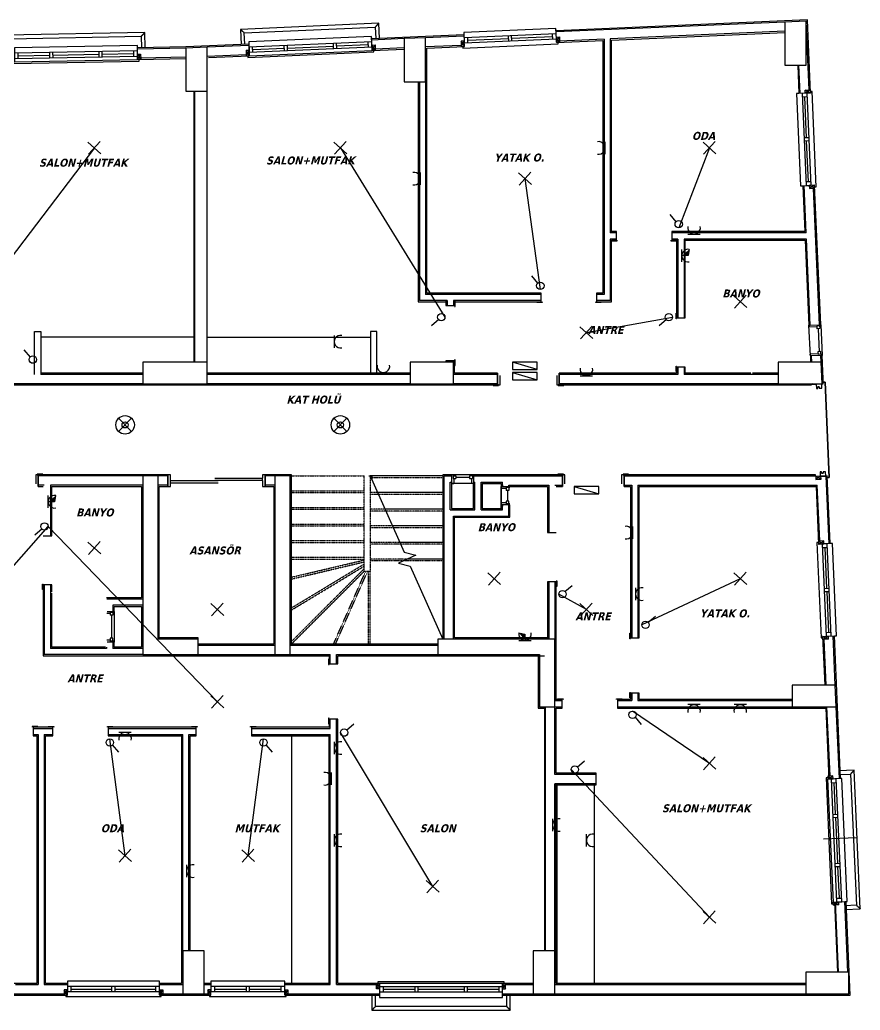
# Model space of a CAD drawing. Header units: centimetres. Extents: x 5945 to 15680, y 3197 to 5258.
# Drawn here: x 10826 to 12193, y 3349 to 4958 of the extents above; entities that cross this region are included whole.
import ezdxf

# ---------------------------------------------------------------- set-up
doc = ezdxf.new("R2010")
doc.units = ezdxf.units.CM
doc.linetypes.add('Verdeckt', pattern=[0.3, 0.2, -0.1])
for name, color, linetype in [('A-AREA-IDEN', 7, 'Continuous'), ('A-DETL-GENF', 7, 'Continuous'), ('A-DOOR', 7, 'Continuous'), ('A-DOOR-FRAM', 7, 'Continuous'), ('A-DOOR-GLAZ', 7, 'Continuous'), ('A-FLOR-HRAL', 7, 'Continuous'), ('A-GLAZ', 7, 'Continuous'), ('A-GLAZ-IDEN', 7, 'Continuous'), ('A-GLAZ-SILL', 7, 'Continuous'), ('A-WALL', 7, 'Continuous'), ('A-WALL-FNSH', 7, 'Continuous'), ('ELK-ACIL', 3, 'Continuous'), ('ELK-ANAHTAR', 5, 'Continuous'), ('ELK-AYDINLATMA', 30, 'Continuous'), ('ELK-LINYE', 3, 'Continuous'), ('ELK-PANO', 8, 'Continuous'), ('ELK-PRIZ', 1, 'Continuous'), ('ELK-PRIZ-ETANJ', 6, 'Continuous'), ('Q-CASE', 7, 'Continuous'), ('S-COLS', 7, 'Continuous'), ('S-STRS', 7, 'Continuous'), ('S-STRS-MBND', 7, 'Verdeckt')]:
    doc.layers.add(name, color=color, linetype=linetype)
doc.styles.add('Tahoma_B_I', font='', dxfattribs={"height": 11})
doc.styles.get('Tahoma_B_I').set_extended_font_data('Tahoma', italic=True, bold=True)

# ---------------------------------------------------------------- blocks, each defined once
blk = doc.blocks.new('STB Stütze - rechteckig - 35-70-V1-1_BODRUM KAT')
at = {"layer": 'S-COLS'}
blk.add_line((17.5, -35), (17.5, 35), dxfattribs=at)
blk = doc.blocks.new('M_Fixed - 60_60-2085198-1_BODRUM KAT')
at = {"layer": 'A-GLAZ'}
for p, q in [((-25, 8.3), (-23.1, 8.3)), ((-23.1, 8.3), (-23.1, 2)), ((-23.1, 6.4), (-18.7, 6.4)), ((-23.1, 2), (-18.7, 2)), ((-21.8, 2), (-21.8, -3.16)), ((-18.7, 6.4), (-18.7, 2)), ((-18.7, 4.2), (18.7, 4.2)), ((18.7, 6.4), (18.7, 2)), ((23.1, 6.4), (18.7, 6.4)), ((18.7, 2), (23.1, 2)), ((21.8, 2), (21.8, -3.16)), ((23.1, 8.3), (23.1, 2)), ((24.89, 8.3), (23.1, 8.3))]:
    blk.add_line(p, q, dxfattribs=at)
blk = doc.blocks.new('Tpl Variable Casement1 - _FRANSUZ-2080562-1_BODRUM KAT')
at = {"layer": 'A-GLAZ'}
for p, q in [((-166.1, 34.9), (-166.1, 10.3)), ((59.1, 34.9), (-166.1, 34.9)), ((59.1, 10.3), (59.1, 34.9)), ((-160.1, 10.3), (-160.1, 28.9)), ((-160.1, 28.9), (53.1, 28.9)), ((53.1, 28.9), (53.1, 10.3)), ((-158.5, -8.4), (-153.5, 0.1)), ((-153.5, -8.4), (-158.5, 0.1)), ((-158.5, 0.1), (-158.5, -8.4)), ((-153.5, 0.1), (-158.5, 0.1)), ((-153.5, 14.1), (-153.5, -3)), ((46.5, 14.1), (-153.5, 14.1)), ((46.5, 14.1), (-153.5, 14.1)), ((-153.5, 14.1), (-153.5, -8.7)), ((46.5, 5.3), (-153.5, 5.3)), ((-153.5, 5.3), (-153.5, -3)), ((-153.5, -8.4), (-153.5, 0.1)), ((-147.5, -3), (-147.5, 5.3)), ((-147.5, 1.2), (-96, 1.2)), ((-96, -3), (-96, 5.3)), ((-91, -3), (-91, 5.3)), ((-91, 1.2), (-16, 1.2)), ((-16, -3), (-16, 5.3)), ((-11, -3), (-11, 5.3)), ((-11, 1.2), (40.5, 1.2)), ((40.5, -3), (40.5, 5.3)), ((46.5, -3), (46.5, 14.1)), ((46.5, -8.7), (46.5, 14.1)), ((46.5, -3), (46.5, 5.3)), ((51.5, -8.4), (46.5, 0.1)), ((46.5, -8.4), (51.5, 0.1)), ((46.5, -8.4), (46.5, 0.1)), ((46.5, 0.1), (51.5, 0.1)), ((51.5, 0.1), (51.5, -8.4)), ((-158.5, -8.4), (-153.5, -8.4)), ((-156, -8.7), (-156, -11.2)), ((-156, -11.2), (49, -11.2)), ((-153.5, -3), (46.5, -3)), ((-153.5, -3), (46.5, -3)), ((-153.5, -8.7), (46.5, -8.7)), ((51.5, -8.4), (46.5, -8.4)), ((49, -11.2), (49, -8.7))]:
    blk.add_line(p, q, dxfattribs=at)
for points in [[(-160.1, 28.9), (-160.1, 28.9), (-160.1, 29), (-160.3, 29.1), (-160.5, 29.3), (-160.6, 29.5), (-160.8, 29.7), (-161, 29.8), (-161.2, 30.1), (-161.5, 30.4), (-161.7, 30.6), (-161.9, 30.8), (-162.1, 30.9), (-162.3, 31.1), (-162.5, 31.3), (-162.7, 31.5), (-162.9, 31.7), (-163.1, 31.9), (-163.3, 32.1), (-163.5, 32.3), (-163.7, 32.5), (-163.8, 32.7), (-164, 32.9), (-164.2, 33.1), (-164.4, 33.2), (-164.6, 33.4), (-164.7, 33.6), (-164.9, 33.8), (-165.1, 34), (-165.3, 34.2), (-165.5, 34.3), (-165.7, 34.5), (-165.8, 34.7), (-166, 34.9), (-166.1, 34.9), (-166.1, 34.9)], [(53.1, 28.9), (53.1, 28.9), (53.1, 29), (53.3, 29.1), (53.5, 29.3), (53.6, 29.5), (53.8, 29.7), (54, 29.8), (54.2, 30.1), (54.5, 30.4), (54.7, 30.6), (54.9, 30.8), (55.1, 30.9), (55.3, 31.1), (55.5, 31.3), (55.7, 31.5), (55.9, 31.7), (56.1, 31.9), (56.3, 32.1), (56.5, 32.3), (56.7, 32.5), (56.8, 32.7), (57, 32.9), (57.2, 33.1), (57.4, 33.2), (57.6, 33.4), (57.7, 33.6), (57.9, 33.8), (58.1, 34), (58.3, 34.2), (58.5, 34.3), (58.7, 34.5), (58.8, 34.7), (59, 34.9), (59.1, 34.9), (59.1, 34.9)]]:
    blk.add_open_spline(points, degree=3, knots=[0, 0, 0, 0, 0.083333, 0.125, 0.166667, 0.208333, 0.229167, 0.25, 0.291667, 0.333333, 0.354167, 0.375, 0.395833, 0.416667, 0.4375, 0.458333, 0.479167, 0.5, 0.520833, 0.541667, 0.5625, 0.583333, 0.604167, 0.625, 0.645833, 0.666667, 0.6875, 0.708333, 0.75, 0.770833, 0.791667, 0.833333, 0.875, 0.916667, 1, 1, 1, 1], dxfattribs=at)
at = {"layer": 'A-GLAZ-SILL'}
for p, q in [((-153.5, 14.1), (-153.5, 10.5)), ((46.5, 14.1), (-153.5, 14.1)), ((46.5, 10.3), (46.5, 14.1))]:
    blk.add_line(p, q, dxfattribs=at)
blk = doc.blocks.new('Dbl Plain - 150-150 2-1964452-1_BODRUM KAT')
at = {"layer": 'A-GLAZ'}
for p, q in [((-108.5, -8.4), (-103.5, 0.1)), ((-103.5, -8.4), (-108.5, 0.1)), ((-108.5, 0.1), (-108.5, -8.4)), ((-103.5, 0.1), (-108.5, 0.1)), ((-103.5, 14.1), (-103.5, -3)), ((46.5, 14.1), (-103.5, 14.1)), ((46.5, 5.3), (-103.5, 5.3)), ((-103.5, 5.3), (-103.5, -3)), ((-103.5, -8.4), (-103.5, 0.1)), ((-97.5, -3), (-97.5, 5.3)), ((-97.5, 1.2), (-31, 1.2)), ((-31, -3), (-31, 5.3)), ((-26, -3), (-26, 5.3)), ((-26, 1.2), (40.5, 1.2)), ((40.5, -3), (40.5, 5.3)), ((46.5, -3), (46.5, 14.1)), ((46.5, -3), (46.5, 5.3)), ((51.5, -8.4), (46.5, 0.1)), ((46.5, -8.4), (51.5, 0.1)), ((46.5, -8.4), (46.5, 0.1)), ((46.5, 0.1), (51.5, 0.1)), ((51.5, 0.1), (51.5, -8.4)), ((-108.5, -8.4), (-103.5, -8.4)), ((-106, -8.7), (-106, -11.2)), ((-106, -11.2), (49, -11.2)), ((-103.5, -3), (46.5, -3)), ((-103.5, -3), (46.5, -3)), ((51.5, -8.4), (46.5, -8.4)), ((49, -11.2), (49, -8.7))]:
    blk.add_line(p, q, dxfattribs=at)
at = {"layer": 'A-GLAZ-SILL'}
for p, q in [((-103.5, 14.1), (-103.5, 10.5)), ((46.5, 14.1), (-103.5, 14.1)), ((46.5, 10.5), (46.5, 14.1))]:
    blk.add_line(p, q, dxfattribs=at)
blk = doc.blocks.new('M_Counter Top w Sink - 600mm Depth-2113025-1_BODRUM KAT')
at = {"layer": 'Q-CASE'}
for p, q in [((-120, -1.9), (282.2, -1.9)), ((-120, -62.5), (282.2, -62.5))]:
    blk.add_line(p, q, dxfattribs=at)
blk = doc.blocks.new('Dbl Plain - 120-150-2111052-1_BODRUM KAT')
at = {"layer": 'A-GLAZ'}
for p, q in [((-93.5, -8.4), (-88.5, 0.1)), ((-88.5, -8.4), (-93.5, 0.1)), ((-93.5, 0.1), (-93.5, -8.4)), ((-88.5, 0.1), (-93.5, 0.1)), ((-88.5, 14.1), (-88.5, -3)), ((31.5, 14.1), (-88.5, 14.1)), ((31.5, 5.3), (-88.5, 5.3)), ((-88.5, 5.3), (-88.5, -3)), ((-88.5, -8.4), (-88.5, 0.1)), ((-82.5, -3), (-82.5, 5.3)), ((-82.5, 1.2), (-31, 1.2)), ((-31, -3), (-31, 5.3)), ((-26, -3), (-26, 5.3)), ((-26, 1.2), (25.5, 1.2)), ((25.5, -3), (25.5, 5.3)), ((31.5, -3), (31.5, 14.1)), ((31.5, -3), (31.5, 5.3)), ((36.5, -8.4), (31.5, 0.1)), ((31.5, -8.4), (36.5, 0.1)), ((31.5, -8.4), (31.5, 0.1)), ((31.5, 0.1), (36.5, 0.1)), ((36.5, 0.1), (36.5, -8.4)), ((-93.5, -8.4), (-88.5, -8.4)), ((-91, -8.7), (-91, -11.2)), ((-91, -11.2), (34, -11.2)), ((-88.5, -3), (31.5, -3)), ((-88.5, -3), (31.5, -3)), ((36.5, -8.4), (31.5, -8.4)), ((34, -11.2), (34, -8.7))]:
    blk.add_line(p, q, dxfattribs=at)
at = {"layer": 'A-GLAZ-SILL'}
for p, q in [((-88.5, 14.1), (-88.5, 10.5)), ((31.5, 14.1), (-88.5, 14.1)), ((31.5, 10.5), (31.5, 14.1))]:
    blk.add_line(p, q, dxfattribs=at)
blk = doc.blocks.new('M_Counter Top w Sink - 600mm Depth-2113395-1_BODRUM KAT')
at = {"layer": 'Q-CASE'}
for p, q in [((-120, -1.9), (202.2, -1.9)), ((-120, -62.5), (202.2, -62.5))]:
    blk.add_line(p, q, dxfattribs=at)
blk = doc.blocks.new('M_Fixed - 60_60-2089752-1_BODRUM KAT')
at = {"layer": 'A-GLAZ'}
for p, q in [((-25, 10.8), (-23.1, 10.8)), ((-23.1, 10.8), (-23.1, 4.5)), ((-23.1, 8.9), (-18.7, 8.9)), ((-23.1, 4.5), (-18.7, 4.5)), ((-21.8, 4.5), (-21.8, -8.2)), ((-18.7, 8.9), (-18.7, 4.5)), ((-18.7, 6.7), (18.7, 6.7)), ((18.7, 8.9), (18.7, 4.5)), ((23.1, 8.9), (18.7, 8.9)), ((18.7, 4.5), (23.1, 4.5)), ((21.8, 4.5), (21.8, -8.2)), ((23.1, 10.8), (23.1, 4.5)), ((24.9, 10.8), (23.1, 10.8)), ((-25, -8.2), (-21.8, -8.2)), ((25, -8.2), (21.8, -8.2))]:
    blk.add_line(p, q, dxfattribs=at)
blk = doc.blocks.new('CADAI_LIGHT_CEILING')
for p, q in [((-10.5, 9.5), (10.5, -9.5)), ((9.5, 10.5), (-9.5, -10.5))]:
    blk.add_line(p, q)
blk = doc.blocks.new('CADAI_SOCKET')
blk.add_line((-10.4, 10), (-10.4, -10))
blk.add_arc((0.1, 0), 10.2, 78.5923, 281.4077)
blk = doc.blocks.new('CADAI_SWITCH')
blk.add_line((10, 4), (22, 14))
blk.add_circle((6, 0), 6)
blk = doc.blocks.new('CADAI_PANEL')
blk.add_line((0, -20), (12, 20))
blk.add_lwpolyline([(0, -20), (12, -20), (12, 20), (0, 20)], close=True)
blk = doc.blocks.new('CADAI_SOCKET_WET')
for p, q in [((-10.4, 10), (-10.4, -10)), ((0.1, 0), (-10.4, -0.3)), ((2.1, 10), (0.1, 0))]:
    blk.add_line(p, q)
blk.add_arc((0.1, 0), 10.2, 78.5923, 281.4077)
blk.add_solid([(2.1, 10), (-10.1, -0.3), (0.1, 0)])
blk = doc.blocks.new('CADAI_LIGHT_EMERGENCY')
for p, q in [((-10.6, -10.6), (10.6, 10.6)), ((-10.6, 10.6), (10.6, -10.6))]:
    blk.add_line(p, q)
for radius in [15, 5]:
    blk.add_circle((0, 0), radius)

msp = doc.modelspace()

# ---------------------------------------------------------------- linework, layer by layer
at = {"layer": 'A-DETL-GENF'}
for points in [[(12069.8, 4884.1), (12104.8, 4884.1), (12104.8, 4955.7), (12069.8, 4954.1), (12069.8, 4884.1)], [(11451.1, 4857.2), (11486.1, 4857.2), (11486.1, 4928.7), (11451.1, 4927.2), (11451.1, 4857.2)], [(11131.1, 4841.8), (11131.1, 4913.3), (11096.1, 4911.8), (11096.1, 4841.8), (11131.1, 4841.8)], [(11131.1, 4366.6), (11131.1, 4401.6), (11026.1, 4401.6), (11026.1, 4366.6), (11084.8, 4366.6), (11131.1, 4366.6)], [(11461.1, 4366.6), (11531.1, 4366.6), (11531.1, 4401.6), (11461.1, 4401.6), (11461.1, 4366.6)], [(12130.6, 4366.6), (12129.1, 4401.6), (12059.1, 4401.6), (12059.1, 4366.6), (12115.3, 4366.6), (12130.6, 4366.6)], [(11084.8, 3926.6), (11116.1, 3926.6), (11116.1, 3951.6), (11051.1, 3951.6), (11051.1, 4216.6), (11026.1, 4216.6), (11026.1, 3926.6), (11084.8, 3926.6)], [(11241.1, 3926.6), (11266.1, 3926.6), (11266.1, 4216.6), (11241.1, 4216.6), (11241.1, 4042), (11241.1, 3926.6)], [(11671.1, 3841.6), (11696.1, 3841.6), (11696.1, 3951.6), (11506.1, 3951.6), (11506.1, 3926.6), (11671.1, 3926.6), (11671.1, 3849.7), (11671.1, 3841.6)], [(12115.3, 3841.6), (12153.6, 3841.6), (12152.1, 3876.6), (12082.1, 3876.6), (12082.1, 3841.6), (12115.3, 3841.6)], [(11126.1, 3375.3), (11126.1, 3445.3), (11091.1, 3445.3), (11091.1, 3375.3), (11126.1, 3375.3)], [(11696.1, 3375.3), (11696.1, 3445.3), (11661.1, 3445.3), (11661.1, 3375.3), (11664.5, 3375.3), (11696.1, 3375.3)], [(12104, 3375.3), (12174, 3375.3), (12174, 3410.3), (12104, 3410.3), (12104, 3400.8), (12104, 3375.3)]]:
    msp.add_lwpolyline(points, close=True, dxfattribs=at)
at = {"layer": 'A-DOOR'}
for p, q in [((12115.1, 4366.6), (12113.7, 4365.7)), ((12113.7, 4366.6), (12113.7, 4365.7)), ((12113.7, 4365.7), (12122.2, 4366)), ((12121.2, 4366.6), (12122.2, 4366)), ((12122.2, 4366), (12122.2, 4366.6)), ((12132.4, 4369), (12135.4, 4369.1)), ((12135.4, 4369.1), (12132.4, 4369)), ((12135.4, 4369.1), (12142.2, 4214.3)), ((12142.2, 4214.3), (12135.4, 4369.1)), ((12128.8, 4216.2), (12120.3, 4215.8)), ((12120.3, 4215.8), (12129, 4211.2)), ((12120.3, 4215.8), (12120.5, 4210.8)), ((12128.8, 4216.2), (12120.5, 4210.8)), ((12129, 4211.2), (12128.8, 4216.2)), ((12120.5, 4210.8), (12129, 4211.2)), ((12142.2, 4214.3), (12139.2, 4214.1)), ((12139.2, 4214.1), (12142.2, 4214.3))]:
    msp.add_line(p, q, dxfattribs=at)
at = {"layer": 'A-DOOR-FRAM'}
for p, q in [((11788.6, 4599.6), (11788.6, 4598.6)), ((11788.6, 4598.6), (11797.6, 4598.6)), ((11797.6, 4598.6), (11797.6, 4599.6)), ((11884.6, 4599.6), (11884.6, 4598.6)), ((11884.6, 4598.6), (11893.6, 4598.6)), ((11893.6, 4598.6), (11893.6, 4599.6)), ((11534.1, 4501.1), (11533.1, 4501.1)), ((11533.1, 4492.1), (11534.1, 4492.1)), ((11534.1, 4492.1), (11534.1, 4501.1)), ((11666.6, 4498.6), (11666.6, 4499.6)), ((11675.6, 4498.6), (11666.6, 4498.6)), ((11675.6, 4499.6), (11675.6, 4498.6)), ((11762.6, 4498.6), (11762.6, 4499.6)), ((11771.6, 4498.6), (11762.6, 4498.6)), ((11771.6, 4499.6), (11771.6, 4498.6)), ((11893.1, 4481.1), (11894.1, 4481.1)), ((11893.1, 4472.1), (11893.1, 4481.1)), ((11894.1, 4472.1), (11893.1, 4472.1)), ((11534.1, 4405.1), (11533.1, 4405.1)), ((11533.1, 4396.1), (11534.1, 4396.1)), ((11534.1, 4396.1), (11534.1, 4405.1)), ((11893.1, 4395.1), (11894.1, 4395.1)), ((11893.1, 4386.1), (11893.1, 4395.1)), ((11603.1, 4383.6), (11603.1, 4364.6)), ((11607.1, 4364.6), (11607.1, 4379.6)), ((11699.1, 4379.6), (11699.1, 4364.6)), ((11703.1, 4364.6), (11703.1, 4383.6)), ((11894.1, 4386.1), (11893.1, 4386.1)), ((11604.6, 4364.6), (11595.6, 4364.6)), ((11595.6, 4364.6), (11595.6, 4363.6)), ((11595.6, 4363.6), (11604.6, 4363.6)), ((11603.1, 4364.6), (11607.1, 4364.6)), ((11604.6, 4363.6), (11604.6, 4364.6)), ((11699.1, 4364.6), (11703.1, 4364.6)), ((11710.6, 4364.6), (11701.6, 4364.6)), ((11701.6, 4364.6), (11701.6, 4363.6)), ((11701.6, 4363.6), (11710.6, 4363.6)), ((11710.6, 4363.6), (11710.6, 4364.6)), ((12121.1, 4366), (12121.4, 4358.9)), ((12130, 4366.4), (12122.2, 4366)), ((12123.6, 4361.2), (12126, 4361.3)), ((12123.7, 4359), (12123.6, 4361.2)), ((12126, 4361.3), (12126.1, 4359.1)), ((12130.3, 4359.3), (12130, 4366.4)), ((12121.4, 4358.9), (12123.7, 4359)), ((12126.1, 4359.1), (12130.3, 4359.3)), ((10856.1, 4218.6), (10852.1, 4218.6)), ((10852.1, 4218.6), (10852.1, 4203.6)), ((10863.6, 4219.6), (10854.6, 4219.6)), ((10854.6, 4219.6), (10854.6, 4218.6)), ((10854.6, 4218.6), (10863.6, 4218.6)), ((10856.1, 4199.6), (10856.1, 4218.6)), ((10863.6, 4218.6), (10863.6, 4219.6)), ((11071.1, 4218.6), (11067.1, 4218.6)), ((11067.1, 4218.6), (11067.1, 4199.6)), ((11071.1, 4209.1), (11071.1, 4218.6)), ((11221.1, 4218.6), (11221.1, 4213.1)), ((11225.1, 4218.6), (11221.1, 4218.6)), ((11225.1, 4199.6), (11225.1, 4218.6)), ((11710.1, 4219.6), (11701.1, 4219.6)), ((11701.1, 4219.6), (11701.1, 4218.6)), ((11701.1, 4218.6), (11710.1, 4218.6)), ((11708.6, 4218.6), (11708.6, 4199.6)), ((11712.6, 4218.6), (11708.6, 4218.6)), ((11710.1, 4218.6), (11710.1, 4219.6)), ((11712.6, 4203.6), (11712.6, 4218.6)), ((11808.6, 4218.6), (11804.6, 4218.6)), ((11804.6, 4218.6), (11804.6, 4203.6)), ((11816.1, 4219.6), (11807.1, 4219.6)), ((11807.1, 4219.6), (11807.1, 4218.6)), ((11807.1, 4218.6), (11816.1, 4218.6)), ((11808.6, 4199.6), (11808.6, 4218.6)), ((11816.1, 4218.6), (11816.1, 4219.6)), ((12129.7, 4223.3), (12127.4, 4223.2)), ((12127.4, 4223.2), (12127.7, 4216.1)), ((12128.8, 4216.2), (12136.6, 4216.5)), ((12129.8, 4221.1), (12129.7, 4223.3)), ((12132.1, 4221.2), (12129.8, 4221.1)), ((12136.2, 4223.6), (12132.1, 4223.4)), ((12132.1, 4223.4), (12132.1, 4221.2)), ((12136.6, 4216.5), (12136.2, 4223.6)), ((11071.1, 4209.1), (11148.8, 4209.1)), ((11071.1, 4205.1), (11071.1, 4209.1)), ((11148.8, 4205.1), (11071.1, 4205.1)), ((11071.1, 4199.6), (11071.1, 4205.1)), ((11143.3, 4213.1), (11221.1, 4213.1)), ((11221.1, 4209.1), (11143.3, 4209.1)), ((11221.1, 4209.1), (11221.1, 4213.1)), ((11221.1, 4209.1), (11221.1, 4199.6)), ((11067.1, 4199.6), (11071.1, 4199.6)), ((11221.1, 4199.6), (11225.1, 4199.6)), ((10863.1, 4041.1), (10864.1, 4041.1)), ((10863.1, 4032.1), (10863.1, 4041.1)), ((11698.1, 4046.1), (11699.1, 4046.1)), ((11699.1, 4046.1), (11699.1, 4037.1)), ((10864.1, 4032.1), (10863.1, 4032.1)), ((11699.1, 4037.1), (11698.1, 4037.1)), ((11818.1, 3961.1), (11819.1, 3961.1)), ((11818.1, 3952.1), (11818.1, 3961.1)), ((11819.1, 3952.1), (11818.1, 3952.1)), ((11328.1, 3919.1), (11328.1, 3910.1)), ((11329.1, 3919.1), (11328.1, 3919.1)), ((11328.1, 3910.1), (11329.1, 3910.1)), ((11818.1, 3865.1), (11819.1, 3865.1)), ((11818.1, 3856.1), (11818.1, 3865.1)), ((11700.6, 3853.6), (11700.6, 3854.6)), ((11700.6, 3854.6), (11709.6, 3854.6)), ((11709.6, 3854.6), (11709.6, 3853.6)), ((11796.6, 3853.6), (11796.6, 3854.6)), ((11796.6, 3854.6), (11805.6, 3854.6)), ((11805.6, 3854.6), (11805.6, 3853.6)), ((11819.1, 3856.1), (11818.1, 3856.1)), ((11328.1, 3823.1), (11328.1, 3814.1)), ((11329.1, 3823.1), (11328.1, 3823.1)), ((11328.1, 3814.1), (11329.1, 3814.1)), ((10855.6, 3809.6), (10846.6, 3809.6)), ((10846.6, 3809.6), (10846.6, 3808.6)), ((10855.6, 3808.6), (10855.6, 3809.6)), ((10872.6, 3808.6), (10872.6, 3809.6)), ((10872.6, 3809.6), (10881.6, 3809.6)), ((10881.6, 3809.6), (10881.6, 3808.6)), ((10968.6, 3808.6), (10968.6, 3809.6)), ((10968.6, 3809.6), (10977.6, 3809.6)), ((10977.6, 3809.6), (10977.6, 3808.6)), ((11105.6, 3808.6), (11105.6, 3809.6)), ((11105.6, 3809.6), (11114.6, 3809.6)), ((11114.6, 3809.6), (11114.6, 3808.6)), ((11201.6, 3808.6), (11201.6, 3809.6)), ((11201.6, 3809.6), (11210.6, 3809.6)), ((11210.6, 3809.6), (11210.6, 3808.6))]:
    msp.add_line(p, q, dxfattribs=at)
at = {"layer": 'A-DOOR-GLAZ'}
for p, q in [((12126, 4361.3), (12123.6, 4361.2)), ((12129.8, 4221.1), (12132.1, 4221.2))]:
    msp.add_line(p, q, dxfattribs=at)
at = {"layer": 'A-FLOR-HRAL'}
for p, q in [((11393.5, 4216.6), (11398.6, 4216.6)), ((11394.8, 4216.6), (11397.3, 4216.6)), ((11394.8, 4216.6), (11397.3, 4216.6)), ((11397.3, 4216.6), (11397.3, 4213.7)), ((11397.3, 4216.6), (11397.3, 4213.7)), ((11398.6, 4216.6), (11398.6, 4210.8))]:
    msp.add_line(p, q, dxfattribs=at)
at = {"layer": 'A-GLAZ'}
for p, q in [((11530.8, 4218.6), (11530.8, 4212.3)), ((11530.8, 4216.7), (11535.2, 4216.7)), ((11535.2, 4216.7), (11535.2, 4212.3)), ((11557.6, 4216.7), (11557.6, 4212.3)), ((11562, 4216.7), (11557.6, 4216.7)), ((11562, 4218.6), (11562, 4212.3)), ((11528.9, 4204.6), (11532.1, 4204.6)), ((11530.8, 4212.3), (11535.2, 4212.3)), ((11532.1, 4212.3), (11532.1, 4204.6)), ((11535.2, 4214.5), (11557.6, 4214.5)), ((11557.6, 4212.3), (11562, 4212.3)), ((11560.7, 4212.3), (11560.7, 4204.6)), ((11563.9, 4204.6), (11560.7, 4204.6)), ((11609.1, 4199.6), (11609.1, 4196.4)), ((11616.8, 4196.4), (11609.1, 4196.4)), ((11623.1, 4197.7), (11616.8, 4197.7)), ((11616.8, 4197.7), (11616.8, 4193.3)), ((11621.2, 4193.3), (11616.8, 4193.3)), ((11619, 4193.3), (11619, 4175.9)), ((11621.2, 4197.7), (11621.2, 4193.3)), ((11616.8, 4172.8), (11609.1, 4172.8)), ((11609.1, 4169.6), (11609.1, 4172.8)), ((11616.8, 4175.9), (11616.8, 4171.5)), ((11621.2, 4175.9), (11616.8, 4175.9)), ((11623.1, 4171.5), (11616.8, 4171.5)), ((11621.2, 4171.5), (11621.2, 4175.9))]:
    msp.add_line(p, q, dxfattribs=at)
at = {"layer": 'A-GLAZ-IDEN'}
msp.add_line((12133, 3627), (12186.6, 3629.3), dxfattribs=at)
at = {"layer": 'A-WALL'}
for p, q in [((12069.8, 4954.1), (11698.2, 4938)), ((12109.7, 4843.8), (12104.8, 4955.7)), ((11451.1, 4927.2), (11398.5, 4924.9)), ((11548.4, 4931.4), (11486.1, 4928.7)), ((11776.1, 4926.3), (11703.9, 4923.2)), ((11776.1, 4926.3), (11776.1, 4511.6)), ((12069.8, 4939.1), (11786.1, 4926.8)), ((11786.1, 4926.8), (11786.1, 4611.6)), ((11096.1, 4911.8), (11017.5, 4910.2)), ((11198.7, 4916.2), (11131.1, 4913.3)), ((11451.1, 4912.2), (11404.1, 4910.2)), ((11544, 4916.2), (11486.1, 4913.7)), ((11096.1, 4896.8), (11022.8, 4895.3)), ((11194.3, 4901), (11131.1, 4898.3)), ((12094.9, 4838.1), (12092.9, 4884.1)), ((11476.1, 4857.2), (11476.1, 4501.6)), ((11486.1, 4857.2), (11486.1, 4511.6)), ((11111.1, 4401.6), (11111.1, 4841.8)), ((11131.1, 4383.6), (11131.1, 4841.8)), ((12104.8, 4611.6), (12101.4, 4688.3)), ((12126.3, 4462.3), (12116.7, 4683.9)), ((11786.1, 4613.6), (11788.1, 4613.6)), ((11796.1, 4611.6), (11786.1, 4611.6)), ((11796.1, 4601.6), (11796.1, 4611.6)), ((11886.1, 4611.6), (11886.1, 4601.6)), ((12104.8, 4611.6), (11886.1, 4611.6)), ((11786.1, 4601.6), (11786.1, 4501.6)), ((11796.1, 4601.6), (11786.1, 4601.6)), ((11896.1, 4601.6), (11886.1, 4601.6)), ((11894.1, 4601.6), (11894.1, 4599.6)), ((11896.1, 4601.6), (11896.1, 4473.6)), ((11906.1, 4601.6), (11906.1, 4473.6)), ((12105.2, 4601.6), (11906.1, 4601.6)), ((12111.3, 4461.7), (12105.2, 4601.6)), ((11474.1, 4511.6), (11474.1, 4501.6)), ((11674.1, 4511.6), (11486.1, 4511.6)), ((11674.1, 4501.6), (11674.1, 4511.6)), ((11764.1, 4511.6), (11764.1, 4501.6)), ((11776.1, 4511.6), (11764.1, 4511.6)), ((11788.1, 4501.6), (11788.1, 4511.6)), ((11521.1, 4501.6), (11476.1, 4501.6)), ((11519.1, 4501.6), (11519.1, 4499.6)), ((11521.1, 4501.6), (11521.1, 4493.6)), ((11521.1, 4493.6), (11531.1, 4493.6)), ((11531.1, 4501.6), (11531.1, 4493.6)), ((11674.1, 4501.6), (11531.1, 4501.6)), ((11786.1, 4501.6), (11764.1, 4501.6)), ((11896.1, 4473.6), (11906.1, 4473.6)), ((12111.5, 4411.6), (12109.3, 4461.6)), ((12111.3, 4461.7), (12126.3, 4462.3)), ((12128.3, 4462.4), (12130.5, 4412.4)), ((12128.5, 4412.4), (12113.5, 4411.7)), ((12113.9, 4401.6), (12113.5, 4411.7)), ((12128.9, 4401.6), (12128.5, 4412.4)), ((11531.1, 4403.6), (11521.1, 4403.6)), ((11521.1, 4403.6), (11521.1, 4401.6)), ((11531.1, 4403.6), (11531.1, 4401.6)), ((11906.1, 4393.6), (11896.1, 4393.6)), ((11896.1, 4393.6), (11896.1, 4381.6)), ((11906.1, 4393.6), (11906.1, 4381.6)), ((11026.1, 4381.6), (10860.3, 4381.6)), ((11461.1, 4381.6), (11131.1, 4381.6)), ((11603.1, 4381.6), (11531.1, 4381.6)), ((11603.1, 4366.6), (11603.1, 4381.6)), ((11703.1, 4381.6), (11703.1, 4366.6)), ((11896.1, 4381.6), (11703.1, 4381.6)), ((12059.1, 4381.6), (11906.1, 4381.6)), ((11026.1, 4366.6), (10729.1, 4366.6)), ((11461.1, 4366.6), (11131.1, 4366.6)), ((11603.1, 4366.6), (11531.1, 4366.6)), ((12059.1, 4366.6), (11703.1, 4366.6)), ((12122.2, 4366), (12130.5, 4366.4)), ((12130.5, 4366.4), (12130.5, 4366.6)), ((10856.1, 4216.6), (10856.1, 4201.6)), ((11026.1, 4216.6), (10856.1, 4216.6)), ((11067.1, 4216.6), (11051.1, 4216.6)), ((11067.1, 4201.6), (11067.1, 4216.6)), ((11225.1, 4216.6), (11225.1, 4201.6)), ((11241.1, 4216.6), (11225.1, 4216.6)), ((11516.1, 4216.6), (11528.9, 4216.6)), ((11516.1, 3951.6), (11516.1, 4216.6)), ((11528.9, 4206.6), (11528.9, 4216.6)), ((11563.9, 4216.6), (11563.9, 4206.6)), ((11563.9, 4216.6), (11708.6, 4216.6)), ((11708.6, 4201.6), (11708.6, 4216.6)), ((11808.6, 4216.6), (11808.6, 4201.6)), ((11808.6, 4216.6), (12120, 4216.6)), ((12120.1, 4215.8), (12120, 4216.6)), ((12137.1, 4216.5), (12128.8, 4216.2)), ((12141.9, 4106.6), (12137.1, 4216.5)), ((10866.1, 4201.6), (10856.1, 4201.6)), ((11026.1, 4201.6), (10876.1, 4201.6)), ((10876.1, 4201.6), (10876.1, 4119.6)), ((11067.1, 4201.6), (11051.1, 4201.6)), ((11241.1, 4201.6), (11225.1, 4201.6)), ((11526.1, 4206.6), (11528.9, 4206.6)), ((11526.1, 4161.6), (11526.1, 4206.6)), ((11563.9, 4204.6), (11528.9, 4204.6)), ((11563.9, 4206.6), (11566.1, 4206.6)), ((11566.1, 4161.6), (11566.1, 4206.6)), ((11576.1, 4161.6), (11576.1, 4206.6)), ((11576.1, 4206.6), (11611.1, 4206.6)), ((11611.1, 4202.4), (11611.1, 4199.6)), ((11621.1, 4201.6), (11686.1, 4201.6)), ((11686.1, 4201.6), (11686.1, 4124.6)), ((11696.1, 4201.6), (11708.6, 4201.6)), ((11808.6, 4201.6), (11821.1, 4201.6)), ((11821.1, 4201.6), (11821.1, 3953.6)), ((11831.1, 4201.6), (12122.7, 4201.6)), ((11831.1, 4201.6), (11831.1, 3953.6)), ((12126.7, 4111), (12122.7, 4201.6)), ((11609.1, 4169.6), (11609.1, 4199.6)), ((11611.1, 4199.6), (11621.1, 4199.6)), ((11611.1, 4169.6), (11611.1, 4167.4)), ((11621.1, 4169.6), (11611.1, 4169.6)), ((11531.1, 3951.6), (11531.1, 4151.6)), ((10866.1, 4119.6), (10876.1, 4119.6)), ((11686.1, 4124.6), (11696.1, 4124.6)), ((10876.1, 4039.6), (10866.1, 4039.6)), ((10866.1, 4039.6), (10866.1, 3926.6)), ((10876.1, 4039.6), (10876.1, 3936.6)), ((11696.1, 4044.6), (11686.1, 4044.6)), ((11686.1, 4044.6), (11686.1, 3951.6)), ((11696.1, 4044.6), (11696.1, 3951.6)), ((11026.1, 4016.6), (10967.7, 4016.6)), ((10977.5, 4006.6), (10977.5, 3996.6)), ((11026.1, 4006.6), (10977.5, 4006.6)), ((10968.1, 3996.6), (10977.5, 3996.6)), ((10979.5, 3996.6), (10979.5, 3946.6)), ((10977.5, 3946.6), (10968.1, 3946.6)), ((10977.5, 3946.6), (10977.5, 3936.6)), ((11053.1, 3953.6), (11051.1, 3953.6)), ((11684.1, 3953.6), (11684.1, 3951.6)), ((11821.1, 3953.6), (11831.1, 3953.6)), ((12137, 3876.6), (12133.7, 3951.1)), ((12152, 3876.6), (12148.5, 3956.8)), ((11026.1, 3926.6), (10866.1, 3926.6)), ((10967.5, 3936.6), (10876.1, 3936.6)), ((10967.5, 3938.6), (10967.5, 3936.6)), ((11026.1, 3936.6), (10977.5, 3936.6)), ((11116.1, 3941.6), (11241.1, 3941.6)), ((11116.1, 3926.6), (11241.1, 3926.6)), ((11266.1, 3941.6), (11506.1, 3941.6)), ((11266.1, 3926.6), (11331.1, 3926.6)), ((11329.1, 3924.6), (11329.1, 3926.6)), ((11331.1, 3911.6), (11331.1, 3926.6)), ((11341.1, 3911.6), (11341.1, 3926.6)), ((11341.1, 3926.6), (11506.1, 3926.6)), ((11331.1, 3911.6), (11341.1, 3911.6)), ((11831.1, 3863.6), (11821.1, 3863.6)), ((11821.1, 3863.6), (11821.1, 3851.6)), ((11831.1, 3863.6), (11831.1, 3851.6)), ((11698.1, 3853.6), (11696.1, 3853.6)), ((11696.1, 3851.6), (11708.1, 3851.6)), ((11708.1, 3841.6), (11708.1, 3851.6)), ((11798.1, 3851.6), (11798.1, 3841.6)), ((11798.1, 3851.6), (11821.1, 3851.6)), ((11831.1, 3851.6), (12082.1, 3851.6)), ((11671.1, 3841.6), (11669.1, 3841.6)), ((11679.1, 3839.6), (11679.1, 3841.6)), ((11681.1, 3445.3), (11681.1, 3841.6)), ((11696.1, 3841.6), (11708.1, 3841.6)), ((11696.1, 3731.6), (11696.1, 3841.6)), ((11798.1, 3841.6), (12082.1, 3841.6)), ((12143.5, 3729.3), (12138.5, 3841.6)), ((12158.7, 3724.9), (12153.5, 3841.6)), ((11341.1, 3821.6), (11331.1, 3821.6)), ((11331.1, 3806.6), (11331.1, 3821.6)), ((11341.1, 3390.3), (11341.1, 3821.6)), ((10848.1, 3806.6), (10848.1, 3796.6)), ((10848.1, 3806.6), (10880.1, 3806.6)), ((10880.1, 3796.6), (10880.1, 3806.6)), ((10970.1, 3806.6), (10970.1, 3796.6)), ((10970.1, 3806.6), (11113.1, 3806.6)), ((11113.1, 3796.6), (11113.1, 3806.6)), ((11203.1, 3806.6), (11203.1, 3796.6)), ((11203.1, 3806.6), (11331.1, 3806.6)), ((10848.1, 3796.6), (10856.1, 3796.6)), ((10854.1, 3794.6), (10854.1, 3796.6)), ((10856.1, 3796.6), (10856.1, 3390.3)), ((10866.1, 3796.6), (10880.1, 3796.6)), ((10866.1, 3796.6), (10866.1, 3390.3)), ((10970.1, 3796.6), (11091.1, 3796.6)), ((11089.1, 3794.6), (11089.1, 3796.6)), ((11091.1, 3445.3), (11091.1, 3796.6)), ((11101.1, 3796.6), (11113.1, 3796.6)), ((11101.1, 3445.3), (11101.1, 3796.6)), ((11203.1, 3796.6), (11331.1, 3796.6)), ((11331.1, 3390.3), (11331.1, 3796.6)), ((11763.1, 3731.6), (11696.1, 3731.6)), ((11763.1, 3716.6), (11763.1, 3731.6)), ((12143.7, 3724.3), (12143.6, 3727.1)), ((11696.1, 3445.3), (11696.1, 3716.6)), ((11763.1, 3716.6), (11696.1, 3716.6)), ((11698.1, 3714.6), (11696.1, 3714.6)), ((12157.5, 3410.3), (12152.5, 3524.5)), ((12172.5, 3410.3), (12167.5, 3525.1)), ((10819.1, 3390.3), (10856.1, 3390.3)), ((10866.1, 3390.3), (10903.6, 3390.3)), ((11053.6, 3390.3), (11091.1, 3390.3)), ((11126.1, 3390.3), (11137.1, 3390.3)), ((11257.1, 3390.3), (11331.1, 3390.3)), ((11341.1, 3390.3), (11406.1, 3390.3)), ((11616.1, 3390.3), (11661.1, 3390.3)), ((11696.1, 3390.3), (12104, 3390.3)), ((12023.1, 3390.3), (12104, 3390.3)), ((10814.1, 3375.3), (10898.6, 3375.3)), ((11058.6, 3375.3), (11091.1, 3375.3)), ((11126.1, 3375.3), (11132.1, 3375.3)), ((11262.1, 3375.3), (11411.1, 3375.3)), ((11611.1, 3375.3), (11661.1, 3375.3)), ((11696.1, 3375.3), (12104.8, 3375.3)), ((12018.1, 3375.3), (12104, 3375.3))]:
    msp.add_line(p, q, dxfattribs=at)
for points in [[(10850.3, 4381.6), (10850.3, 4451.6), (10860.3, 4451.6), (10860.3, 4381.6)], [(11406.5, 4381.6), (11406.5, 4451.6), (11396.5, 4451.6), (11396.5, 4381.6)], [(11611.1, 4199.6), (11611.1, 4206.6)], [(11621.1, 4199.6), (11621.1, 4201.6)], [(11531.1, 4151.6), (11621.1, 4151.6), (11621.1, 4169.6)], [(11576.1, 4161.6), (11611.1, 4161.6), (11611.1, 4169.6)], [(11526.1, 4161.6), (11566.1, 4161.6)]]:
    msp.add_lwpolyline(points, dxfattribs=at)
at = {"layer": 'A-WALL-FNSH'}
for p, q in [((12106.7, 4957.7), (11698.1, 4940)), ((12111.9, 4838.9), (12106.7, 4957.7)), ((11548.3, 4933.4), (11398.4, 4926.9)), ((11698.9, 4921), (11774.1, 4924.3)), ((11774.1, 4924.3), (11774.1, 4513.6)), ((11788.1, 4924.9), (12069.8, 4937.1)), ((11788.1, 4613.6), (11788.1, 4924.9)), ((11096.1, 4913.8), (11017.5, 4912.2)), ((11198.6, 4918.2), (11096.1, 4913.8)), ((11399.2, 4907.9), (11451.1, 4910.2)), ((11488.1, 4911.8), (11549.1, 4914.5)), ((11488.1, 4513.6), (11488.1, 4911.8)), ((11549.1, 4914.5), (11549.1, 4914.7)), ((11698.9, 4921.2), (11698.9, 4921)), ((11017.9, 4893.2), (11096.1, 4894.8)), ((11133.1, 4896.4), (11199.4, 4899.2)), ((12090.9, 4884.1), (12092.9, 4838)), ((11474.1, 4857.2), (11474.1, 4511.6)), ((11109.1, 4841.8), (11109.1, 4401.6)), ((12111.7, 4838.8), (12111.9, 4838.9)), ((12099.5, 4688.2), (12102.7, 4613.6)), ((12118.4, 4689), (12118.2, 4689)), ((12128.3, 4462.4), (12118.4, 4689)), ((11796.1, 4613.6), (11788.1, 4613.6)), ((11796.1, 4611.6), (11796.1, 4613.6)), ((12102.7, 4613.6), (11886.1, 4613.6)), ((11886.1, 4613.6), (11886.1, 4611.6)), ((11788.1, 4511.6), (11788.1, 4599.6)), ((11788.1, 4599.6), (11796.1, 4599.6)), ((11796.1, 4599.6), (11796.1, 4601.6)), ((11886.1, 4601.6), (11886.1, 4599.6)), ((11886.1, 4599.6), (11894.1, 4599.6)), ((11894.1, 4599.6), (11894.1, 4473.6)), ((11908.1, 4473.6), (11908.1, 4599.6)), ((11908.1, 4599.6), (12103.3, 4599.6)), ((12103.3, 4599.6), (12109.3, 4461.6)), ((11674.1, 4513.6), (11488.1, 4513.6)), ((11674.1, 4511.6), (11674.1, 4513.6)), ((11774.1, 4513.6), (11764.1, 4513.6)), ((11764.1, 4513.6), (11764.1, 4511.6)), ((11474.1, 4501.6), (11474.1, 4499.6)), ((11474.1, 4499.6), (11519.1, 4499.6)), ((11519.1, 4499.6), (11519.1, 4493.6)), ((11519.1, 4493.6), (11521.1, 4493.6)), ((11531.1, 4493.6), (11533.1, 4493.6)), ((11533.1, 4493.6), (11533.1, 4499.6)), ((11533.1, 4499.6), (11674.1, 4499.6)), ((11674.1, 4499.6), (11674.1, 4501.6)), ((11764.1, 4501.6), (11764.1, 4499.6)), ((11764.1, 4499.6), (11788.1, 4499.6)), ((11788.1, 4499.6), (11788.1, 4501.6)), ((11894.1, 4473.6), (11896.1, 4473.6)), ((11906.1, 4473.6), (11908.1, 4473.6)), ((12109.3, 4461.6), (12111.3, 4461.7)), ((12126.3, 4462.3), (12128.3, 4462.4)), ((12113.5, 4411.7), (12111.5, 4411.6)), ((12111.5, 4411.6), (12111.9, 4401.6)), ((12130.5, 4412.4), (12128.5, 4412.4)), ((12132.1, 4374.5), (12130.5, 4412.4)), ((11521.1, 4403.6), (11519.1, 4403.6)), ((11519.1, 4403.6), (11519.1, 4401.6)), ((11533.1, 4403.6), (11531.1, 4403.6)), ((11533.1, 4383.6), (11533.1, 4403.6)), ((11896.1, 4393.6), (11894.1, 4393.6)), ((11894.1, 4393.6), (11894.1, 4383.6)), ((11908.1, 4393.6), (11906.1, 4393.6)), ((11908.1, 4383.6), (11908.1, 4393.6)), ((11026.1, 4383.6), (10860.3, 4383.6)), ((11461.1, 4383.6), (11131.1, 4383.6)), ((11603.1, 4383.6), (11533.1, 4383.6)), ((11603.1, 4381.6), (11603.1, 4383.6)), ((11894.1, 4383.6), (11703.1, 4383.6)), ((11703.1, 4383.6), (11703.1, 4381.6)), ((12014.8, 4383.6), (11908.1, 4383.6)), ((12059.1, 4383.6), (12017.4, 4383.6)), ((10729.1, 4364.6), (11138.1, 4364.6)), ((11138.1, 4364.6), (11603.1, 4364.6)), ((11603.1, 4364.6), (11603.1, 4366.6)), ((11703.1, 4366.6), (11703.1, 4364.6)), ((11703.1, 4364.6), (12113.5, 4364.6)), ((12113.5, 4365.7), (12113.7, 4365.7)), ((12113.5, 4364.6), (12113.5, 4365.7)), ((12130.5, 4366.4), (12132.5, 4366.5)), ((12132.5, 4366.5), (12132.1, 4374.5)), ((11067.1, 4218.6), (10856.1, 4218.6)), ((10856.1, 4218.6), (10856.1, 4216.6)), ((11067.1, 4216.6), (11067.1, 4218.6)), ((11225.1, 4218.6), (11225.1, 4216.6)), ((11268.1, 4218.6), (11225.1, 4218.6)), ((11268.1, 3943.6), (11268.1, 4218.6)), ((11708.6, 4218.6), (11514.1, 4218.6)), ((11514.1, 4218.6), (11514.1, 3951.6)), ((11528.9, 4216.6), (11528.9, 4218.6)), ((11563.9, 4218.6), (11563.9, 4216.6)), ((11708.6, 4216.6), (11708.6, 4218.6)), ((12120, 4218.6), (11808.6, 4218.6)), ((11808.6, 4218.6), (11808.6, 4216.6)), ((12120, 4216.6), (12120, 4218.6)), ((12120.3, 4215.8), (12120.1, 4215.8)), ((12139.1, 4216.6), (12137.1, 4216.5)), ((12143.9, 4106.7), (12139.1, 4216.6)), ((10856.1, 4201.6), (10856.1, 4199.6)), ((11067.1, 4199.6), (11067.1, 4201.6)), ((11225.1, 4201.6), (11225.1, 4199.6)), ((11528.9, 4204.6), (11528.9, 4206.6)), ((11563.9, 4206.6), (11563.9, 4204.6)), ((11578.1, 4204.6), (11609.1, 4204.6)), ((11609.1, 4204.6), (11609.1, 4161.6)), ((11708.6, 4199.6), (11708.6, 4201.6)), ((11808.6, 4201.6), (11808.6, 4199.6)), ((10856.1, 4199.6), (10864.1, 4199.6)), ((10878.1, 4199.6), (11024.1, 4199.6)), ((10878.1, 4119.6), (10878.1, 4199.6)), ((11024.1, 4199.6), (11024.1, 4018.6)), ((11053.1, 4199.6), (11067.1, 4199.6)), ((11053.1, 3953.6), (11053.1, 4199.6)), ((11225.1, 4199.6), (11239.1, 4199.6)), ((11239.1, 4199.6), (11239.1, 3943.6)), ((11609.1, 4199.6), (11611.1, 4199.6)), ((11621.1, 4199.6), (11684.1, 4199.6)), ((11621.1, 4199.6), (11623.1, 4199.6)), ((11684.1, 4199.6), (11684.1, 4124.6)), ((11698.1, 4199.6), (11708.6, 4199.6)), ((11808.6, 4199.6), (11819.1, 4199.6)), ((11819.1, 4199.6), (11819.1, 3953.6)), ((11833.1, 4199.6), (12120.8, 4199.6)), ((11833.1, 3953.6), (11833.1, 4199.6)), ((12120.8, 4199.6), (12124.9, 4105.9)), ((11611.1, 4169.6), (11609.1, 4169.6)), ((11623.1, 4169.6), (11621.1, 4169.6)), ((10864.1, 4119.6), (10866.1, 4119.6)), ((10876.1, 4119.6), (10878.1, 4119.6)), ((11684.1, 4124.6), (11686.1, 4124.6)), ((11696.1, 4124.6), (11698.1, 4124.6)), ((12124.9, 4105.9), (12125.2, 4105.9)), ((10866.1, 4039.6), (10864.1, 4039.6)), ((10864.1, 4039.6), (10864.1, 3924.6)), ((10878.1, 4039.6), (10876.1, 4039.6)), ((10878.1, 4028.6), (10878.1, 4039.6)), ((11686.1, 4044.6), (11684.1, 4044.6)), ((11684.1, 4044.6), (11684.1, 4043.6)), ((11684.1, 4043.6), (11684.1, 3953.6)), ((11698.1, 4044.6), (11696.1, 4044.6)), ((11698.1, 3853.6), (11698.1, 4044.6)), ((10878.1, 3938.6), (10878.1, 4026)), ((11024.1, 4018.6), (10967.1, 4018.6)), ((10977.5, 3996.6), (10979.5, 3996.6)), ((10979.5, 3996.6), (10979.5, 4004.6)), ((10979.5, 4004.6), (11024.1, 4004.6)), ((11024.1, 4004.6), (11024.1, 3938.6)), ((10979.5, 3946.6), (10977.5, 3946.6)), ((10979.5, 3938.6), (10979.5, 3946.6)), ((11116.1, 3953.6), (11053.1, 3953.6)), ((11116.1, 3951.6), (11116.1, 3953.6)), ((11239.1, 3943.6), (11116.1, 3943.6)), ((11506.1, 3943.6), (11268.1, 3943.6)), ((11684.1, 3953.6), (11533.1, 3953.6)), ((11819.1, 3953.6), (11821.1, 3953.6)), ((11831.1, 3953.6), (11833.1, 3953.6)), ((12131.7, 3956.1), (12131.5, 3956)), ((12131.5, 3956), (12135, 3876.6)), ((12160.7, 3725), (12150.5, 3956.9)), ((10965.5, 3938.6), (10878.1, 3938.6)), ((11024.1, 3938.6), (10979.5, 3938.6)), ((10864.1, 3924.6), (11329.1, 3924.6)), ((11329.1, 3924.6), (11329.1, 3911.6)), ((11329.1, 3911.6), (11331.1, 3911.6)), ((11341.1, 3911.6), (11343.1, 3911.6)), ((11343.1, 3924.6), (11679.2, 3924.6)), ((11343.1, 3911.6), (11343.1, 3924.6)), ((11518.1, 3924.6), (11669.1, 3924.6)), ((11669.1, 3924.6), (11669.1, 3839.6)), ((11821.1, 3863.6), (11819.1, 3863.6)), ((11819.1, 3863.6), (11819.1, 3853.6)), ((11833.1, 3863.6), (11831.1, 3863.6)), ((11833.1, 3853.6), (11833.1, 3863.6)), ((11708.1, 3853.6), (11698.1, 3853.6)), ((11708.1, 3851.6), (11708.1, 3853.6)), ((11819.1, 3853.6), (11798.1, 3853.6)), ((11798.1, 3853.6), (11798.1, 3851.6)), ((12082.1, 3853.6), (11833.1, 3853.6)), ((11669.1, 3839.6), (11679.1, 3839.6)), ((11679.1, 3839.6), (11679.1, 3445.3)), ((11698.1, 3839.6), (11708.1, 3839.6)), ((11698.1, 3733.6), (11698.1, 3839.6)), ((11708.1, 3839.6), (11708.1, 3841.6)), ((11798.1, 3841.6), (11798.1, 3839.6)), ((11798.1, 3839.6), (12136.6, 3839.6)), ((12136.6, 3839.6), (12141.7, 3724.2)), ((11329.1, 3821.6), (11329.1, 3808.6)), ((11331.1, 3821.6), (11329.1, 3821.6)), ((11343.1, 3821.6), (11341.1, 3821.6)), ((11343.1, 3392.3), (11343.1, 3821.6)), ((10880.1, 3808.6), (10848.1, 3808.6)), ((10848.1, 3808.6), (10848.1, 3806.6)), ((10880.1, 3806.6), (10880.1, 3808.6)), ((11113.1, 3808.6), (10970.1, 3808.6)), ((10970.1, 3808.6), (10970.1, 3806.6)), ((11113.1, 3806.6), (11113.1, 3808.6)), ((11329.1, 3808.6), (11203.1, 3808.6)), ((11203.1, 3808.6), (11203.1, 3806.6)), ((10848.1, 3796.6), (10848.1, 3794.6)), ((10848.1, 3794.6), (10854.1, 3794.6)), ((10854.1, 3794.6), (10854.1, 3392.3)), ((10868.1, 3794.6), (10880.1, 3794.6)), ((10868.1, 3392.3), (10868.1, 3794.6)), ((10880.1, 3794.6), (10880.1, 3796.6)), ((10970.1, 3796.6), (10970.1, 3794.6)), ((10970.1, 3794.6), (11089.1, 3794.6)), ((11089.1, 3794.6), (11089.1, 3392.3)), ((11103.1, 3794.6), (11113.1, 3794.6)), ((11103.1, 3445.3), (11103.1, 3794.6)), ((11113.1, 3794.6), (11113.1, 3796.6)), ((11203.1, 3796.6), (11203.1, 3794.6)), ((11203.1, 3794.6), (11329.1, 3794.6)), ((11329.1, 3794.6), (11329.1, 3392.3)), ((11763.1, 3733.6), (11698.1, 3733.6)), ((11763.1, 3731.6), (11763.1, 3733.6)), ((11698.1, 3392.3), (11698.1, 3714.6)), ((11698.1, 3714.6), (11763.1, 3714.6)), ((11763.1, 3714.6), (11763.1, 3716.6)), ((12150.5, 3524.4), (12155.5, 3410.3)), ((12176.1, 3373.3), (12169.5, 3525.2)), ((10854.1, 3392.3), (10814.1, 3392.3)), ((10903.6, 3392.3), (10868.1, 3392.3)), ((11089.1, 3392.3), (11053.6, 3392.3)), ((11137.1, 3392.3), (11126.1, 3392.3)), ((11329.1, 3392.3), (11257.1, 3392.3)), ((11411.1, 3392.3), (11343.1, 3392.3)), ((11661.1, 3392.3), (11611.1, 3392.3)), ((12104, 3392.3), (11698.1, 3392.3)), ((12104, 3392.3), (12018.1, 3392.3)), ((10814.1, 3373.3), (10903.6, 3373.3)), ((10903.6, 3373.3), (10903.6, 3373.5)), ((11053.6, 3373.5), (11053.6, 3373.3)), ((11053.6, 3373.3), (11137.1, 3373.3)), ((11137.1, 3373.3), (11137.1, 3373.5)), ((11257.1, 3373.5), (11257.1, 3373.3)), ((11257.1, 3373.3), (11411.1, 3373.3)), ((11611.1, 3373.3), (12104.8, 3373.3)), ((12018.1, 3373.3), (12176.1, 3373.3))]:
    msp.add_line(p, q, dxfattribs=at)
for points in [[(11528.1, 4204.6), (11528.1, 4163.6), (11564.1, 4163.6), (11564.1, 4204.6), (11528.1, 4204.6)], [(11578.1, 4204.6), (11578.1, 4163.6), (11609.1, 4163.6), (11609.1, 4169.6)], [(11533.1, 3953.6), (11533.1, 4149.6), (11623.1, 4149.6), (11623.1, 4169.6)]]:
    msp.add_lwpolyline(points, dxfattribs=at)
at = {"layer": 'ELK-LINYE'}
for p, q in [((10947.5, 4749.7), (10757.5, 4499.7)), ((11347.5, 4749.7), (11517.5, 4474.7)), ((11947.5, 4749.7), (11897.5, 4619.7)), ((11647.5, 4699.7), (11672.5, 4519.7)), ((11747.5, 4449.7), (11887.5, 4474.7)), ((10797.5, 4049.7), (10872.5, 4134.7)), ((11147.5, 3849.7), (10872.5, 4134.7)), ((11997.5, 4049.7), (11837.5, 3974.7)), ((11747.5, 3999.7), (11702.5, 4024.7)), ((11947.5, 3749.7), (11822.5, 3834.7)), ((11497.5, 3549.7), (11347.5, 3799.7)), ((10997.5, 3599.7), (10972.5, 3789.7)), ((11197.5, 3599.7), (11222.5, 3789.7)), ((11947.5, 3499.7), (11722.5, 3739.7))]:
    msp.add_line(p, q, dxfattribs=at)
at = {"layer": 'Q-CASE'}
for p, q in [((11111.1, 4442.2), (10860.3, 4442.2)), ((11131.1, 4442.2), (11396.5, 4442.2)), ((11026.1, 4381.6), (10860.3, 4381.6))]:
    msp.add_line(p, q, dxfattribs=at)
at = {"layer": 'S-STRS'}
for p, q in [((11514.1, 4216.6), (11396.1, 4216.6)), ((11514.1, 4189.6), (11408.1, 4189.6)), ((11514.1, 4162.6), (11420.1, 4162.6)), ((11513.5, 4135.6), (11432.1, 4135.6)), ((11513.5, 4108.6), (11444.1, 4108.6)), ((11513.5, 4081.6), (11456.1, 4081.6))]:
    msp.add_line(p, q, dxfattribs=at)
at = {"layer": 'S-STRS', "linetype": 'Verdeckt'}
for p, q in [((11514.1, 4213.6), (11397.4, 4213.6)), ((11514.1, 4186.6), (11409.4, 4186.6)), ((11514.1, 4159.6), (11421.4, 4159.6)), ((11513.5, 4132.6), (11433.4, 4132.6)), ((11513.5, 4105.6), (11445.4, 4105.6)), ((11513.5, 4078.6), (11449.3, 4078.6))]:
    msp.add_line(p, q, dxfattribs=at)
at = {"layer": 'S-STRS-MBND'}
for p, q in [((11266.1, 4216.6), (11386.1, 4216.6)), ((11386.1, 4061.6), (11386.1, 4216.6)), ((11396.1, 4216.6), (11396.1, 4061.6)), ((11397.4, 4213.6), (11396.1, 4213.6)), ((11266.1, 4192.6), (11386.1, 4192.6)), ((11266.1, 4189.6), (11386.1, 4189.6)), ((11408.1, 4189.6), (11396.1, 4189.6)), ((11409.4, 4186.6), (11396.1, 4186.6)), ((11266.1, 4165.6), (11386.1, 4165.6)), ((11266.1, 4162.6), (11386.1, 4162.6)), ((11420.1, 4162.6), (11396.1, 4162.6)), ((11421.4, 4159.6), (11396.1, 4159.6)), ((11266.1, 4138.6), (11386.1, 4138.6)), ((11266.1, 4135.6), (11386.1, 4135.6)), ((11432.1, 4135.6), (11396.1, 4135.6)), ((11433.4, 4132.6), (11396.1, 4132.6)), ((11266.1, 4111.6), (11386.1, 4111.6)), ((11266.1, 4108.6), (11386.1, 4108.6)), ((11444.1, 4108.6), (11396.1, 4108.6)), ((11445.4, 4105.6), (11396.1, 4105.6)), ((11266.1, 4084.6), (11386.1, 4084.6)), ((11266.1, 4081.6), (11386.1, 4081.6)), ((11266.1, 4051.8), (11386.1, 4080.1)), ((11266.1, 4048.7), (11386.1, 4077)), ((11266.1, 4001.2), (11386.1, 4073.6)), ((11456.1, 4081.6), (11396.1, 4081.6)), ((11449.3, 4078.6), (11396.1, 4078.6)), ((11266.1, 3997.7), (11386.1, 4070.1)), ((11266.1, 3945.8), (11386.1, 4065.8)), ((11266.1, 3941.6), (11386.1, 4061.6)), ((11335.5, 3941.6), (11388.5, 4061.6)), ((11338.7, 3941.6), (11391.7, 4061.6)), ((11396.1, 4061.6), (11386.1, 4061.6)), ((11393.1, 3941.6), (11393.1, 4061.6)), ((11396.1, 3941.6), (11396.1, 4061.6)), ((11506.1, 3941.6), (11266.1, 3941.6))]:
    msp.add_line(p, q, dxfattribs=at)
at = {"layer": 'S-STRS-MBND', "linetype": 'Continuous'}
for p, q in [((11396.1, 4216.6), (11451, 4093)), ((11470.3, 4087.9), (11441.8, 4075.2)), ((11451, 4093), (11470.3, 4087.9)), ((11441.8, 4075.2), (11461.1, 4070.1)), ((11461.1, 4070.1), (11513.8, 3951.6))]:
    msp.add_line(p, q, dxfattribs=at)

# ---------------------------------------------------------------- block references
at = {"layer": 'A-GLAZ'}
for name, p, rotation in [('Tpl Variable Casement1 - _FRANSUZ-2080562-1_BODRUM KAT', (11352.4, 4914.6), 2.491811543124657), ('Dbl Plain - 150-150 2-1964452-1_BODRUM KAT', (11652.1, 4927.6), 2.491811543124657), ('Tpl Variable Casement1 - _FRANSUZ-2080562-1_BODRUM KAT', (10971.2, 4901), 1.115570023697344), ('Dbl Plain - 150-150 2-1964452-1_BODRUM KAT', (12105.3, 4792), 92.49181154312531), ('M_Fixed - 60_60-2089752-1_BODRUM KAT', (12118.6, 4436.9), 272.4918115431253), ('Dbl Plain - 150-150 2-1964452-1_BODRUM KAT', (12138.1, 4002.9), 272.5174966638985), ('M_Fixed - 60_60-2085198-1_BODRUM KAT', (10971.2, 3971.6), 269.9999999999998), ('Tpl Variable Casement1 - _FRANSUZ-2080562-1_BODRUM KAT', (12155.1, 3571.1), 272.5243118141403), ('Tpl Variable Casement1 - _FRANSUZ-2080562-1_BODRUM KAT', (11457.6, 3383.6), 180)]:
    msp.add_blockref(name, p, dxfattribs=dict(at, rotation=rotation))
for name, p in [('Dbl Plain - 150-150 2-1964452-1_BODRUM KAT', (11007.1, 3381.9)), ('Dbl Plain - 120-150-2111052-1_BODRUM KAT', (11225.6, 3381.9))]:
    msp.add_blockref(name, p, dxfattribs=at)
at = {"layer": 'ELK-ACIL'}
for p in [(10997.5, 4299.7), (11347.5, 4299.7)]:
    msp.add_blockref('CADAI_LIGHT_EMERGENCY', p, dxfattribs=at)
at = {"layer": 'ELK-ANAHTAR'}
for p, rotation in [((11897.5, 4619.7), 90), ((11672.5, 4519.7), 90), ((11517.5, 4474.7), 180), ((11887.5, 4474.7), 180), ((10847.5, 4399.7), 90), ((10872.5, 4134.7), 180), ((11822.5, 3834.7), 270), ((10972.5, 3789.7), 270), ((11222.5, 3789.7), 270)]:
    msp.add_blockref('CADAI_SWITCH', p, dxfattribs=dict(at, rotation=rotation))
for p in [(11702.5, 4024.7), (11837.5, 3974.7), (11347.5, 3799.7), (11722.5, 3739.7)]:
    msp.add_blockref('CADAI_SWITCH', p, dxfattribs=at)
at = {"layer": 'ELK-AYDINLATMA'}
for p in [(10947.5, 4749.7), (11347.5, 4749.7), (11947.5, 4749.7), (11647.5, 4699.7), (11997.5, 4499.7), (11747.5, 4449.7), (10947.5, 4099.7), (11597.5, 4049.7), (11997.5, 4049.7), (11147.5, 3999.7), (11747.5, 3999.7), (11147.5, 3849.7), (11947.5, 3749.7), (10997.5, 3599.7), (11197.5, 3599.7), (11497.5, 3549.7), (11947.5, 3499.7)]:
    msp.add_blockref('CADAI_LIGHT_CEILING', p, dxfattribs=at)
at = {"layer": 'ELK-PANO'}
for p, rotation in [((11647.5, 4389.7), 90), ((11647.5, 4384.7), 270), ((11747.5, 4199.7), 270)]:
    msp.add_blockref('CADAI_PANEL', p, dxfattribs=dict(at, rotation=rotation))
at = {"layer": 'ELK-PRIZ'}
for p, rotation in [((11767.5, 4749.7), 180), ((11467.5, 4699.7), 180), ((11922.5, 4619.7), 90), ((11417.5, 4394.7), 90), ((11747.5, 4389.7), 90), ((11812.5, 4124.7), 180), ((11922.5, 3834.7), 270), ((11997.5, 3834.7), 270), ((10997.5, 3789.7), 270), ((11322.5, 3724.7), 180)]:
    msp.add_blockref('CADAI_SOCKET', p, dxfattribs=dict(at, rotation=rotation))
for p in [(11347.5, 4434.7), (11837.5, 4024.7), (11347.5, 3774.7), (11702.5, 3649.7), (11347.5, 3624.7), (11757.5, 3624.7), (11107.5, 3574.7)]:
    msp.add_blockref('CADAI_SOCKET', p, dxfattribs=at)
at = {"layer": 'ELK-PRIZ-ETANJ'}
for p in [(11912.5, 4574.7), (10882.5, 4174.7)]:
    msp.add_blockref('CADAI_SOCKET_WET', p, dxfattribs=at)
at = {"layer": 'ELK-PRIZ-ETANJ', "rotation": 90}
msp.add_blockref('CADAI_SOCKET_WET', (11647.5, 3959.7), dxfattribs=at)
at = {"layer": 'Q-CASE'}
for name, p, rotation in [('M_Counter Top w Sink - 600mm Depth-2113025-1_BODRUM KAT', (11330.6, 3674.5), 269.9999999999998), ('M_Counter Top w Sink - 600mm Depth-2113395-1_BODRUM KAT', (11698.1, 3512.3), 89.9999999999999)]:
    msp.add_blockref(name, p, dxfattribs=dict(at, rotation=rotation))
at = {"layer": 'S-COLS'}
msp.add_blockref('STB Stütze - rechteckig - 35-70-V1-1_BODRUM KAT', (11468.6, 4892.2), dxfattribs=at)

# ---------------------------------------------------------------- texts
at = {"layer": 'A-AREA-IDEN', "char_height": 13, "attachment_point": 1, "style": 'Tahoma_B_I'}
for s, insert, width in [('ODA', (11919, 4775.7), 91.392), ('SALON+MUTFAK', (10857.5, 4732.1), 73.755), ('SALON+MUTFAK', (11226.7, 4735.7), 73.755), ('YATAK O.', (11597.5, 4740.5), 101.814), ('BANYO', (11968.4, 4519.6), 77.764), ('ANTRE', (11750.1, 4460.2), 74.557), ('KAT HOLÜ', (11259.8, 4347.2), 111.435), ('BANYO', (10917.9, 4163.8), 77.764), ('BANYO', (11570.7, 4139.9), 77.764), ('ASANSÖR', (11101.8, 4102.1), 105.823), ('ANTRE', (11729.5, 3995.1), 74.557), ('YATAK O.', (11931.8, 3999.9), 101.814), ('ANTRE', (10903.5, 3894.1), 74.557), ('SALON+MUTFAK', (11870.3, 3683.3), 182.785), ('ODA', (10958, 3650.8), 47.3), ('MUTFAK', (11175.5, 3650.8), 91.392), ('SALON', (11476.4, 3650.8), 73.755)]:
    msp.add_mtext(s, dxfattribs=dict(at, insert=insert, width=width))

doc.saveas('drawing.dxf')
